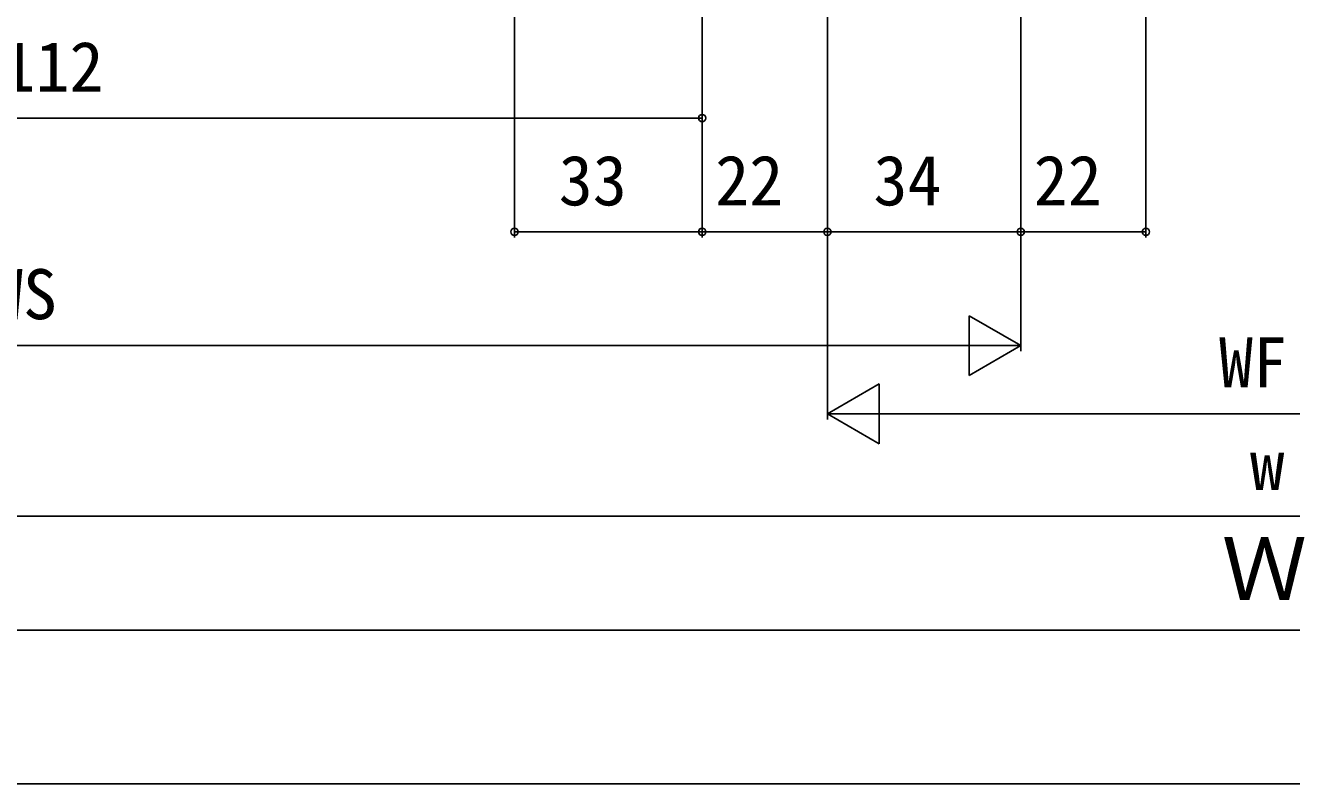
# Model space of a CAD drawing. Units: millimetres, scale not verified. Extents: x -525 to 525, y -783 to 778.
# Drawn here: x -221 to 1.6, y -782.7 to -649.4 of the extents above; entities that cross this region are included whole.
import ezdxf
from ezdxf.enums import TextEntityAlignment as Align

# ---------------------------------------------------------------- set-up
doc = ezdxf.new("R2010")
doc.units = ezdxf.units.MM
doc.header["$LTSCALE"] = 4
doc.layers.add('0-8_YKK_D', color=6, linetype='Continuous')
doc.layers.add('0-9_YKK_ZWAK', color=7, linetype='Continuous')
doc.styles.add('ＭＳ ゴシック', font='')
doc.styles.get('ＭＳ ゴシック').set_extended_font_data('MS Gothic')

msp = doc.modelspace()

# ---------------------------------------------------------------- linework, layer by layer
at = {"layer": '0-8_YKK_D'}
for p, q in [((-134.977, -508.699), (-134.977, -686.7)), ((-101.977, -522.799), (-101.977, -666.7)), ((-101.977, -523.199), (-101.977, -686.7)), ((-101.974, -523.256), (-101.974, -686.7)), ((-23.977, -523.199), (-23.977, -686.7)), ((-79.977, -527.361), (-79.977, -718.7)), ((-79.977, -540.699), (-79.977, -686.7)), ((-79.977, -540.699), (-79.977, -686.7)), ((-45.977, -540.699), (-45.977, -686.7)), ((-45.977, -540.699), (-45.977, -686.7)), ((-45.977, -540.699), (-45.977, -706.7)), ((-101.977, -665.7), (-330, -665.7)), ((-101.977, -685.7), (-134.977, -685.7)), ((-79.977, -685.7), (-101.974, -685.7)), ((-79.977, -685.7), (-45.977, -685.7)), ((-45.977, -685.7), (-23.977, -685.7)), ((-45.977, -705.7), (-55.07, -700.45)), ((-55.07, -700.45), (-55.07, -710.95)), ((-375.5, -705.7), (-56.477, -705.7)), ((-45.977, -705.7), (-64.164, -705.7)), ((-45.977, -705.7), (-55.07, -710.95)), ((-79.977, -717.7), (-70.884, -712.45)), ((-70.884, -722.95), (-70.884, -712.45)), ((-79.977, -717.7), (-70.884, -722.95)), ((-79.977, -717.7), (-61.791, -717.7)), ((-69.477, -717.7), (69.523, -717.7)), ((345.523, -735.7), (-345.5, -735.7)), ((-375.5, -755.7), (375.523, -755.7))]:
    msp.add_line(p, q, dxfattribs=at)
for centre in [(-101.977, -665.7), (-134.977, -685.7), (-101.977, -685.7), (-101.974, -685.7), (-79.977, -685.7), (-79.977, -685.7), (-45.977, -685.7), (-45.977, -685.7), (-23.977, -685.7)]:
    msp.add_circle(centre, 0.637, dxfattribs=at)
at = {"layer": '0-9_YKK_ZWAK'}
msp.add_lwpolyline([(-525, -782.7), (525, -782.7), (525, 747.3)], dxfattribs=at)

# ---------------------------------------------------------------- texts
at = {"layer": '0-8_YKK_D', "style": 'ＭＳ ゴシック'}
for s, height, p in [('WS－112', 8.798, (-249.159, -663.7)), ('33', 8.798, (-127.204, -683.7)), ('22', 8.798, (-99.703, -683.7)), ('34', 8.798, (-71.875, -683.7)), ('22', 8.798, (-43.704, -683.7)), ('WS', 8.798, (-227.375, -703.7)), ('WF', 8.798, (-11.125, -715.7)), ('w', 8.798, (-5.648, -733.7)), ('Ｗ', 11, (-10.642, -753.7))]:
    msp.add_text(s, height=height, dxfattribs=at).set_placement(p, align=Align.BOTTOM_LEFT)

doc.saveas('drawing.dxf')
